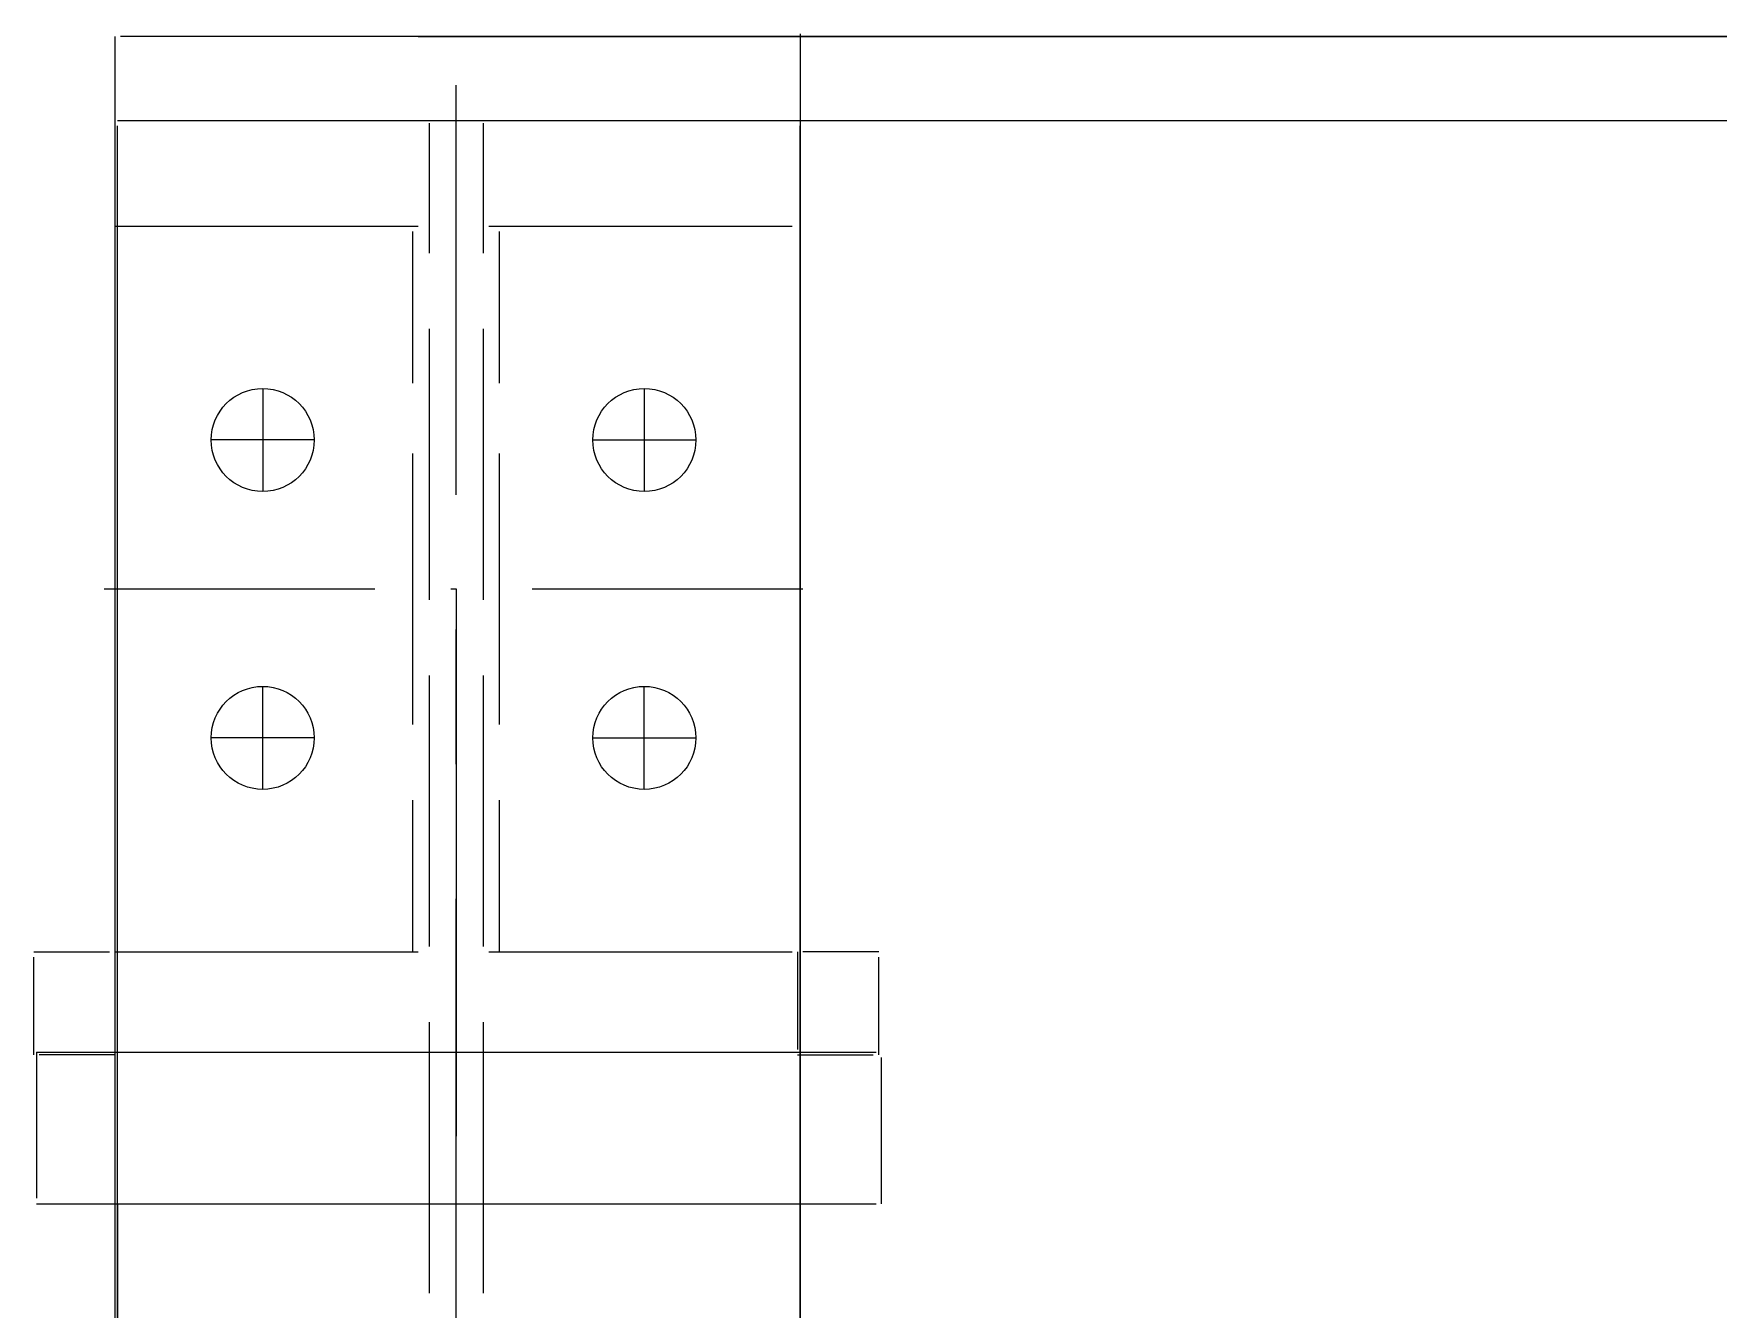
# Model space of a CAD drawing. Header units: millimetres. Extents: x 163705 to 1616509, y 81827 to 302547.
# Drawn here: x 195849.3 to 196246.4, y 146666.7 to 146967.4 of the extents above; entities that cross this region are included whole.
import ezdxf

# ---------------------------------------------------------------- set-up
doc = ezdxf.new("R2010")
doc.units = ezdxf.units.MM
doc.header["$LTSCALE"] = 10
doc.linetypes.add('CENTER2', pattern=[28.575, 19.05, -3.175, 3.175, -3.175])
doc.layers.add('1-中心线', color=1, linetype='CENTER2', lineweight=0)
doc.layers.add('1-设备轮廓', color=2, linetype='Continuous', lineweight=18)

# ---------------------------------------------------------------- blocks, each defined once
blk = doc.blocks.new('2PG0806-俯视图')
for p, q in [((2502.59, 1199.58), (2502.59, 1199.58)), ((2502.59, 1199.58), (2525.57, 1199.58)), ((2526.85, 1199.58), (2526.85, 1199.58)), ((2526.85, 1199.58), (2526.85, 1181.71)), ((2467.47, 1198.94), (2467.47, 1001.03)), ((2503.22, 1198.94), (2468.75, 1198.94)), ((2502.59, 1180.43), (2502.59, 1198.3)), ((2503.22, 1198.94), (2503.22, 1001.03)), ((2742.63, 1180.43), (349.85, 1180.43)), ((2042.29, 1179.79), (2581.11, 1179.79)), ((2467.47, 1179.79), (2178.91, 1179.79)), ((2503.22, 1179.79), (2721.56, 1179.79)), ((2503.22, 1179.79), (2503.22, 1020.19)), ((2526.85, 1180.43), (2503.86, 1180.43)), ((2526.85, 1180.43), (2526.85, 1108.93)), ((2526.85, 1180.43), (2526.85, 1180.43)), ((2612.39, 1182.98), (2612.39, 1119.14)), ((2697.94, 1180.43), (2697.94, 1108.93)), ((2722.84, 1179.79), (2722.84, 21.71)), ((2722.84, 1179.79), (2722.84, 1020.19)), ((2742.63, 1180.43), (2742.63, 1180.43)), ((2742.63, 21.07), (2742.63, 1179.15)), ((2526.85, 1110.2), (2562.6, 1110.2)), ((2580.47, 1110.2), (2644.31, 1110.2)), ((2660.91, 1110.2), (2696.66, 1110.2)), ((2742.63, 1108.93), (2742.63, 1108.93)), ((2742.63, 1108.93), (2742.63, 107.89)), ((2510.25, 1106.37), (2446.41, 1106.37)), ((2591.96, 1106.37), (2528.12, 1106.37)), ((2673.68, 1106.37), (2609.84, 1106.37)), ((2722.2, 1106.37), (2691.56, 1106.37)), ((2612.39, 1099.99), (2483.43, 1099.99)), ((2612.39, 1101.27), (2612.39, 1099.99)), ((2510.25, 1093.6), (2446.41, 1093.6)), ((2526.85, 1092.33), (2526.85, 1020.83)), ((2591.96, 1093.6), (2528.12, 1093.6)), ((2673.68, 1093.6), (2609.84, 1093.6)), ((2722.2, 1093.6), (2691.56, 1093.6)), ((2697.94, 1092.33), (2697.94, 1020.83)), ((2526.85, 1089.77), (2562.6, 1089.77)), ((2580.47, 1089.77), (2644.31, 1089.77)), ((2660.91, 1089.77), (2696.66, 1089.77)), ((2612.39, 1082.11), (2612.39, 1018.27)), ((2743.27, 1018.91), (348.57, 1018.91)), ((2042.29, 1018.91), (2576, 1018.91)), ((2177.63, 1018.91), (2466.2, 1018.91)), ((2502.59, 1019.55), (2502.59, 1001.67)), ((2503.22, 1018.91), (2721.56, 1018.91)), ((2526.85, 1019.55), (2503.86, 1019.55)), ((2526.85, 1019.55), (2526.85, 1019.55)), ((2526.85, 1000.4), (2526.85, 1018.27)), ((2467.47, 999.76), (2501.95, 999.76)), ((2502.59, 1000.4), (2502.59, 1000.4)), ((2502.59, 1000.4), (2525.57, 1000.4)), ((2526.85, 1000.4), (2526.85, 1000.4))]:
    blk.add_line(p, q)
for centre in [(2577.28, 1145.6), (2647.5, 1145.6), (2577.28, 1055.65), (2647.5, 1055.65)]:
    blk.add_circle(centre, 12.14)
at = {"layer": '1-中心线'}
for p, q in [((2577.28, 1133.46), (2577.28, 1157.74)), ((2647.5, 1133.46), (2647.5, 1157.74)), ((2565.16, 1145.6), (2589.4, 1145.6)), ((2659.63, 1145.6), (2635.38, 1145.6)), ((348.57, 1099.99), (2731.14, 1099.99)), ((2577.28, 1067.79), (2577.28, 1043.51)), ((2647.5, 1067.79), (2647.5, 1043.51)), ((2565.16, 1055.65), (2589.4, 1055.65)), ((2659.63, 1055.65), (2635.38, 1055.65))]:
    blk.add_line(p, q, dxfattribs=at)
blk = doc.blocks.new('A$C1db492d9')
at = {"layer": '1-设备轮廓', "rotation": 90}
blk.add_blockref('2PG0806-俯视图', (5021.07, 564.46), dxfattribs=at)

msp = doc.modelspace()

# ---------------------------------------------------------------- block references
msp.add_blockref('A$C1db492d9', (192027.833, 143659.632))

doc.saveas('drawing.dxf')
